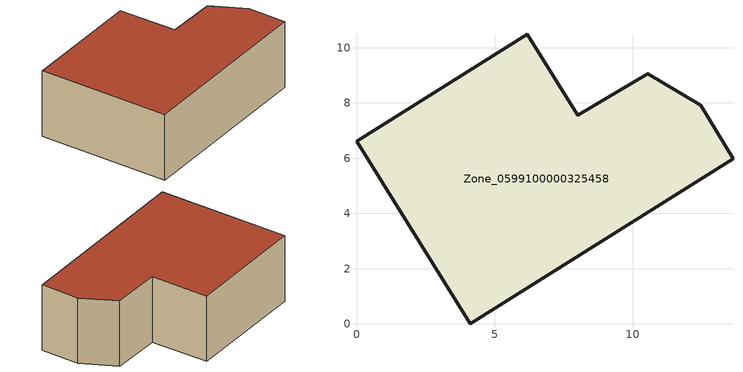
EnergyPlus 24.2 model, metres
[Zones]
Zone_0599100000325458
 floor ground (C_G): 4.12,0 0,6.61 6.19,10.49 8.02,7.56 10.55,9.06 12.47,7.92 13.64,5.97 z0
 wall outside (C_F): 13.64,5.97 12.47,7.92 10.55,9.06 8.02,7.56 6.19,10.49 0,6.61 4.12,0 13.64,5.97 z0:4.02
 roof outside (C_R): 4.12,0 13.64,5.97 12.47,7.92 10.55,9.06 8.02,7.56 6.19,10.49 0,6.61 z4.02
[BUILDING]
Pand.0599100000325458: North Axis=0; Terrain=City; Loads Convergence Tolerance Value=0.04; Temperature Convergence Tolerance Value=0.4; Solar Distribution=FullExterior; Maximum Number of Warmup Days=25; Minimum Number of Warmup Days=1
[Site:Location]
Rotterdam.The.Hague.AP_ZH_NLD Design_Conditions: Latitude=51.96; Longitude=4.45; Time Zone=1; Elevation=-4.5
[SITE:GROUNDTEMPERATURE:BUILDINGSURFACE]
18, 18, 18, 18, 18, 18, 18, 18, 18, 18, 18, 18
[MATERIAL] Thermal Absorptance=0.9; Solar Absorptance=0.7; Visible Absorptance=0.7
Name | Roughness | Thickness | Conductivity | Density | Specific Heat
G.TC.1946 | MediumSmooth | 0.15 | 1 | 540 | 1210
F.TC.1946 | Rough | 0.3 | 0.857143 | 1920 | 840
R.TC.1946 | MediumRough | 0.2 | 0.909091 | 1500 | 1000
[CONSTRUCTION]
C_G: G.TC.1946
C_F: F.TC.1946
C_R: R.TC.1946
[ZONE]
Zone_0599100000325458: Type=1; Multiplier=1; Ceiling Height=Autocalculate; Volume=Autocalculate; Floor Area=autocalculate; Part of Total Floor Area=Yes
[ZONEINFILTRATION:DESIGNFLOWRATE]
Infil_Zone_0599100000325458: Zone or ZoneList or Space or SpaceList=Zone_0599100000325458; Schedule=AlwaysOn; Design Flow Rate Calculation Method=Flow/Area; Flow Rate per Floor Area=0.003; Constant Term Coefficient=1; Temperature Term Coefficient=0; Velocity Term Coefficient=0; Velocity Squared Term Coefficient=0
[HVACTEMPLATE:ZONE:IDEALLOADSAIRSYSTEM]
Zone_0599100000325458: Maximum Heating Supply Air Temperature=50; Minimum Cooling Supply Air Temperature=13; Maximum Heating Supply Air Humidity Ratio=0.0156; Minimum Cooling Supply Air Humidity Ratio=0.0077; Heating Limit=NoLimit; Cooling Limit=NoLimit; Dehumidification Control Type=ConstantSensibleHeatRatio; Cooling Sensible Heat Ratio=0.7; Dehumidification Setpoint=60; Humidification Control Type=None; Humidification Setpoint=30; Outdoor Air Method=None; Outdoor Air Flow Rate per Person=0.00944; Outdoor Air Flow Rate per Zone Floor Area=0; Outdoor Air Flow Rate per Zone=0; Demand Controlled Ventilation Type=None; Outdoor Air Economizer Type=NoEconomizer; Heat Recovery Type=None; Sensible Heat Recovery Effectiveness=0.7; Latent Heat Recovery Effectiveness=0.65
[ZONECONTROL:THERMOSTAT]
ThermostatControl_Zone_0599100000325458: Zone or ZoneList=Zone_0599100000325458; Control Type Schedule=DualSetpointControlType; Control 1=Thermostat_Zone_0599100000325458; Temperature Difference Between Cutout And Setpoint=0
[THERMOSTATSETPOINT:DUALSETPOINT]
Thermostat_Zone_0599100000325458: Heating Setpoint Temperature Schedule=HeatingSetpoint_Zone_0599100000325458; Cooling Setpoint Temperature Schedule=CoolingSetpoint_Zone_0599100000325458
[SCHEDULE:COMPACT]
HeatingSetpoint_Zone_0599100000325458: Through: 12/31, For: AllDays, Until: 24:00, 21
CoolingSetpoint_Zone_0599100000325458: Through: 12/31, For: AllDays, Until: 24:00, 24
DualSetpointControlType: Through: 12/31, For: AllDays, Until: 24:00, 4
AlwaysOn: Through: 12/31, For: AllDays, Until: 24:00, 1
